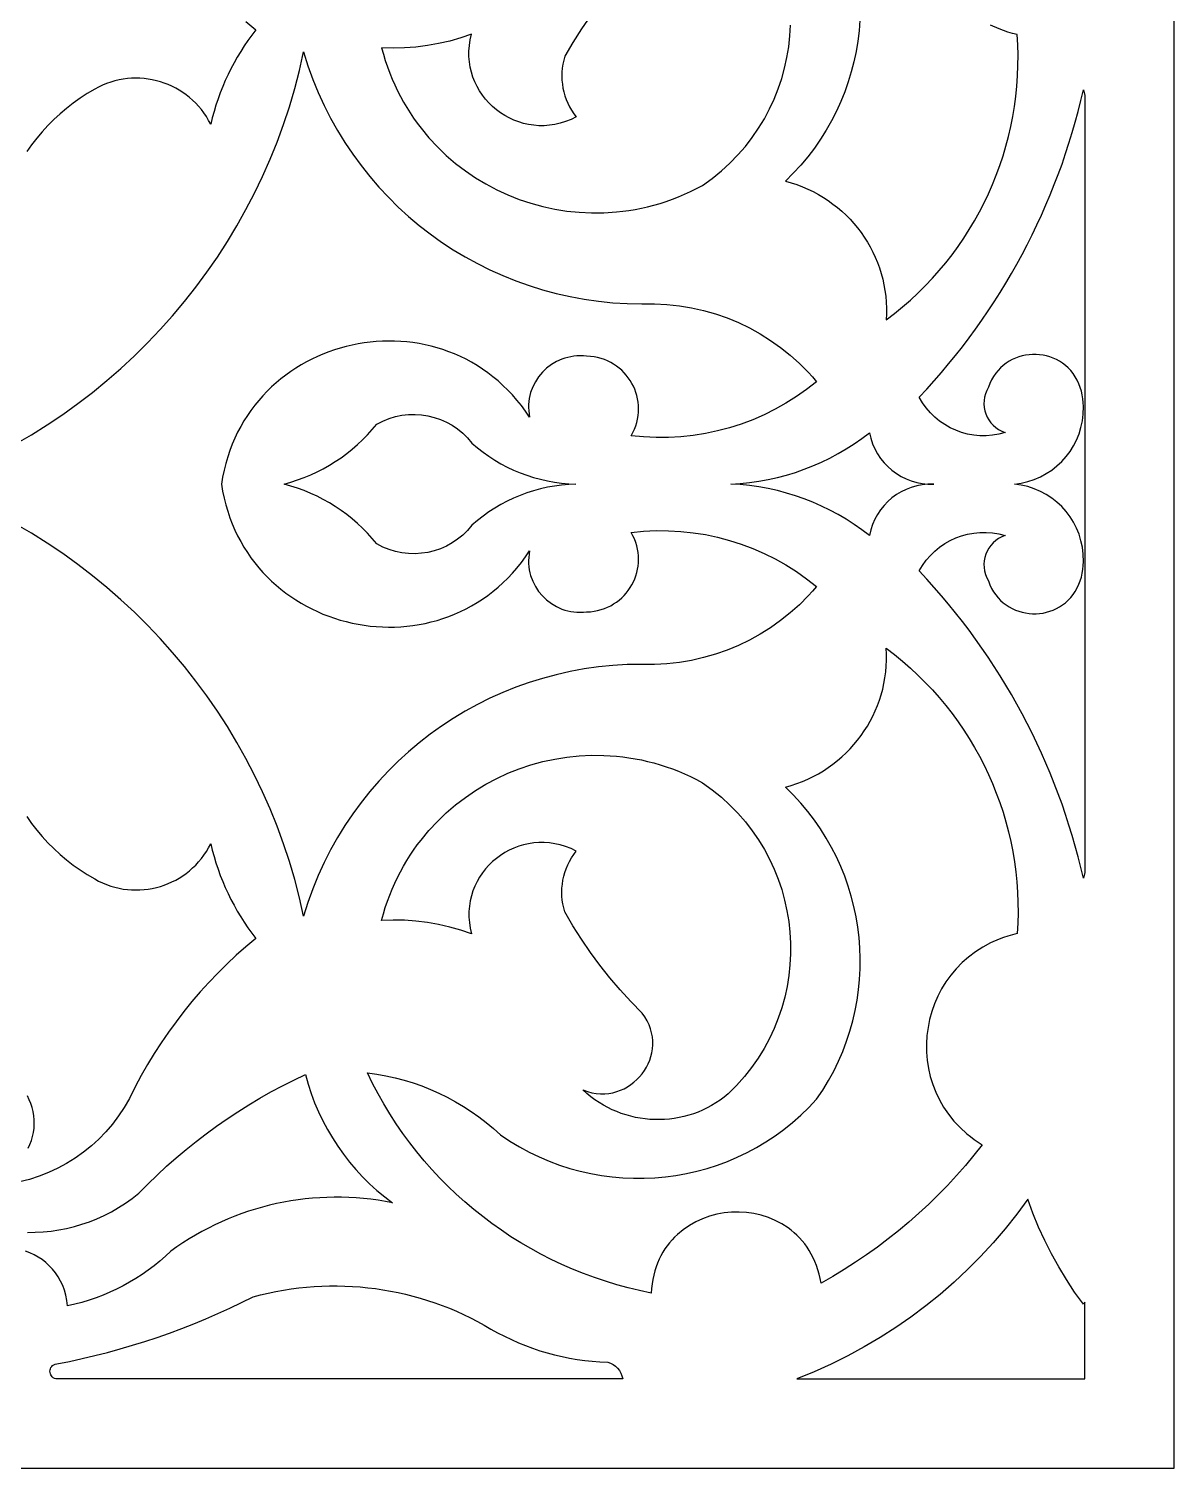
# Model space of a CAD drawing. Extents: x -350 to 350, y -250 to 250.
# Drawn here: x 242.8 to 294, y -194 to -129.6 of the extents above; entities that cross this region are included whole.
import ezdxf

# ---------------------------------------------------------------- set-up
doc = ezdxf.new("R2010")
doc.units = 0
doc.layers.add('BITMAP_LAYER', color=18, linetype='CONTINUOUS')
doc.layers.add('LAYER_2', color=174, linetype='CONTINUOUS')

msp = doc.modelspace()

# ---------------------------------------------------------------- linework, layer by layer
at = {"layer": 'BITMAP_LAYER'}
for points in [[(252.51, -129.317), (252.952, -129.688), (252.772, -129.924), (252.599, -130.164), (252.434, -130.409), (252.275, -130.658), (252.123, -130.911), (251.978, -131.167), (251.84, -131.428), (251.709, -131.692), (251.586, -131.959), (251.47, -132.23), (251.362, -132.503), (251.261, -132.78), (251.167, -133.06), (251.082, -133.342), (251.004, -133.627), (250.933, -133.914), (250.841, -133.738), (250.74, -133.569), (250.632, -133.408), (250.516, -133.254), (250.393, -133.107), (250.264, -132.968), (250.128, -132.836), (249.987, -132.712), (249.84, -132.596), (249.688, -132.488), (249.53, -132.388), (249.369, -132.296), (249.203, -132.213), (249.034, -132.137), (248.861, -132.071), (248.685, -132.013), (248.506, -131.964), (248.325, -131.923), (248.142, -131.892), (247.958, -131.869), (247.772, -131.856), (247.585, -131.852), (247.398, -131.857), (247.211, -131.872), (247.024, -131.896), (246.837, -131.93), (246.651, -131.974), (246.467, -132.028), (246.284, -132.092), (246.103, -132.166), (245.924, -132.25), (245.748, -132.345), (245.42, -132.54), (245.101, -132.748), (244.792, -132.969), (244.493, -133.201), (244.205, -133.445), (243.927, -133.701), (243.66, -133.967), (243.404, -134.244), (243.16, -134.531), (242.929, -134.827), (242.709, -135.134)], [(267.909, -129.064), (267.506, -129.653), (267.125, -130.256), (266.765, -130.873), (266.715, -131.048), (266.677, -131.226), (266.65, -131.404), (266.634, -131.582), (266.629, -131.761), (266.635, -131.939), (266.652, -132.116), (266.679, -132.292), (266.718, -132.466), (266.766, -132.637), (266.826, -132.805), (266.896, -132.97), (266.976, -133.131), (267.066, -133.287), (267.166, -133.439), (267.276, -133.585), (267.039, -133.7), (266.8, -133.794), (266.56, -133.869), (266.32, -133.923), (266.081, -133.959), (265.844, -133.976), (265.608, -133.976), (265.375, -133.958), (265.146, -133.923), (264.922, -133.873), (264.702, -133.807), (264.488, -133.726), (264.281, -133.631), (264.082, -133.522), (263.89, -133.4), (263.707, -133.265), (263.534, -133.119), (263.372, -132.961), (263.22, -132.792), (263.08, -132.613), (262.953, -132.425), (262.839, -132.228), (262.74, -132.022), (262.655, -131.808), (262.585, -131.587), (262.532, -131.36), (262.496, -131.126), (262.478, -130.887), (262.478, -130.643), (262.498, -130.395), (262.538, -130.143), (262.598, -129.888), (262.112, -130.054), (261.62, -130.194), (261.121, -130.309), (260.618, -130.398), (260.11, -130.461), (259.6, -130.498), (259.087, -130.508), (258.574, -130.492), (258.652, -130.782), (258.739, -131.066), (258.833, -131.346), (258.934, -131.621), (259.043, -131.89), (259.16, -132.155), (259.283, -132.415), (259.414, -132.67), (259.551, -132.92), (259.695, -133.164), (259.845, -133.403), (260.002, -133.636), (260.165, -133.864), (260.334, -134.087), (260.689, -134.515), (261.066, -134.92), (261.464, -135.302), (261.881, -135.66), (262.317, -135.993), (262.77, -136.301), (263.239, -136.583), (263.722, -136.839), (264.218, -137.068), (264.727, -137.27), (265.246, -137.444), (265.774, -137.59), (266.31, -137.706), (266.854, -137.793), (267.403, -137.85), (267.956, -137.877), (268.512, -137.872), (269.07, -137.835), (269.349, -137.805), (269.629, -137.767), (269.908, -137.72), (270.186, -137.665), (270.464, -137.602), (270.742, -137.53), (271.019, -137.45), (271.294, -137.362), (271.569, -137.265), (271.842, -137.159), (272.114, -137.044), (272.384, -136.921), (272.652, -136.788), (272.918, -136.647), (273.35, -136.334), (273.758, -136.002), (274.14, -135.651), (274.498, -135.283), (274.831, -134.9), (275.139, -134.502), (275.422, -134.09), (275.68, -133.666), (275.912, -133.23), (276.119, -132.785), (276.301, -132.33), (276.457, -131.867), (276.587, -131.398), (276.692, -130.923), (276.771, -130.444), (276.824, -129.962), (276.851, -129.477)], [(279.952, -129.263), (279.916, -129.729), (279.859, -130.194), (279.782, -130.656), (279.685, -131.115), (279.568, -131.57), (279.43, -132.02), (279.273, -132.464), (279.096, -132.902), (278.899, -133.334), (278.683, -133.757), (278.446, -134.173), (278.19, -134.579), (277.915, -134.976), (277.62, -135.363), (277.306, -135.739), (276.972, -136.102), (276.619, -136.454), (276.88, -136.527), (277.136, -136.612), (277.385, -136.707), (277.629, -136.811), (277.866, -136.926), (278.097, -137.051), (278.321, -137.184), (278.539, -137.327), (278.749, -137.478), (278.952, -137.637), (279.147, -137.805), (279.335, -137.98), (279.514, -138.163), (279.686, -138.353), (279.849, -138.55), (280.003, -138.753), (280.149, -138.963), (280.286, -139.179), (280.413, -139.4), (280.531, -139.627), (280.639, -139.859), (280.737, -140.096), (280.826, -140.337), (280.904, -140.583), (280.971, -140.832), (281.028, -141.085), (281.073, -141.341), (281.108, -141.601), (281.131, -141.863), (281.143, -142.128), (281.142, -142.395), (281.13, -142.663), (281.501, -142.378), (281.861, -142.081), (282.21, -141.775), (282.548, -141.459), (282.875, -141.134), (283.191, -140.8), (283.495, -140.456), (283.788, -140.105), (284.069, -139.745), (284.338, -139.377), (284.595, -139.002), (284.84, -138.619), (285.073, -138.229), (285.294, -137.833), (285.502, -137.43), (285.697, -137.021), (285.879, -136.607), (286.049, -136.186), (286.205, -135.761), (286.348, -135.331), (286.478, -134.896), (286.594, -134.457), (286.697, -134.015), (286.785, -133.568), (286.86, -133.118), (286.921, -132.665), (286.968, -132.21), (287, -131.751), (287.018, -131.291), (287.021, -130.829), (287.009, -130.366), (286.983, -129.901), (286.772, -129.849), (286.566, -129.79), (286.365, -129.725), (286.17, -129.652), (285.796, -129.488)], [(242.198, -148.222), (242.921, -147.799), (243.628, -147.355), (244.32, -146.89), (244.995, -146.404), (245.654, -145.899), (246.295, -145.374), (246.919, -144.83), (247.525, -144.267), (248.113, -143.687), (248.681, -143.089), (249.231, -142.473), (249.761, -141.841), (250.272, -141.193), (250.761, -140.529), (251.231, -139.85), (251.678, -139.156), (252.105, -138.448), (252.509, -137.725), (252.891, -136.99), (253.25, -136.241), (253.585, -135.48), (253.898, -134.707), (254.186, -133.922), (254.449, -133.126), (254.688, -132.32), (254.902, -131.503), (255.089, -130.677), (255.283, -131.297), (255.502, -131.904), (255.744, -132.498), (256.008, -133.079), (256.295, -133.645), (256.604, -134.197), (256.934, -134.734), (257.284, -135.256), (257.654, -135.762), (258.043, -136.251), (258.451, -136.723), (258.877, -137.179), (259.32, -137.616), (259.78, -138.035), (260.256, -138.436), (260.747, -138.817), (261.254, -139.179), (261.774, -139.521), (262.308, -139.842), (262.855, -140.143), (263.415, -140.421), (263.986, -140.678), (264.569, -140.913), (265.162, -141.125), (265.764, -141.313), (266.376, -141.478), (266.997, -141.618), (267.626, -141.734), (268.262, -141.825), (268.905, -141.89), (269.554, -141.929), (270.209, -141.941), (270.491, -141.935), (270.771, -141.938), (271.329, -141.967), (271.881, -142.027), (272.427, -142.118), (272.965, -142.24), (273.494, -142.391), (274.013, -142.572), (274.52, -142.781), (275.014, -143.018), (275.495, -143.283), (275.96, -143.575), (276.408, -143.894), (276.839, -144.238), (277.251, -144.608), (277.449, -144.803), (277.643, -145.003), (277.831, -145.209), (278.013, -145.422), (277.572, -145.768), (277.117, -146.089), (276.647, -146.385), (276.163, -146.656), (275.668, -146.902), (275.162, -147.122), (274.646, -147.316), (274.12, -147.484), (273.587, -147.625), (273.047, -147.739), (272.501, -147.825), (271.951, -147.884), (271.396, -147.916), (270.839, -147.919), (270.281, -147.893), (269.721, -147.839), (269.803, -147.693), (269.873, -147.545), (269.932, -147.395), (269.979, -147.244), (270.015, -147.092), (270.041, -146.94), (270.056, -146.788), (270.061, -146.637), (270.056, -146.486), (270.041, -146.337), (270.017, -146.19), (269.983, -146.045), (269.941, -145.903), (269.889, -145.763), (269.83, -145.628), (269.761, -145.496), (269.685, -145.369), (269.601, -145.247), (269.509, -145.13), (269.41, -145.019), (269.304, -144.913), (269.191, -144.815), (269.071, -144.723), (268.945, -144.639), (268.813, -144.563), (268.675, -144.495), (268.532, -144.436), (268.383, -144.386), (268.228, -144.346), (268.069, -144.315), (267.905, -144.295), (267.737, -144.286), (267.591, -144.273), (267.447, -144.268), (267.305, -144.272), (267.165, -144.284), (267.028, -144.305), (266.894, -144.334), (266.762, -144.37), (266.634, -144.414), (266.389, -144.523), (266.16, -144.658), (265.949, -144.818), (265.758, -145), (265.589, -145.202), (265.445, -145.423), (265.326, -145.659), (265.235, -145.91), (265.2, -146.039), (265.174, -146.172), (265.155, -146.307), (265.145, -146.444), (265.143, -146.583), (265.149, -146.724), (265.165, -146.866), (265.19, -147.009), (265.008, -146.744), (264.819, -146.49), (264.623, -146.247), (264.421, -146.015), (264.212, -145.795), (263.997, -145.585), (263.776, -145.386), (263.55, -145.199), (263.318, -145.022), (263.082, -144.856), (262.841, -144.7), (262.595, -144.555), (262.346, -144.421), (262.093, -144.297), (261.837, -144.184), (261.577, -144.081), (261.315, -143.988), (261.051, -143.906), (260.784, -143.834), (260.515, -143.771), (260.245, -143.719), (259.973, -143.677), (259.701, -143.644), (259.428, -143.622), (259.154, -143.609), (258.881, -143.606), (258.607, -143.612), (258.334, -143.628), (258.062, -143.654), (257.792, -143.689), (257.522, -143.733), (257.255, -143.787), (256.989, -143.85), (256.726, -143.921), (256.465, -144.002), (256.208, -144.092), (255.953, -144.191), (255.702, -144.299), (255.455, -144.416), (255.213, -144.541), (254.974, -144.675), (254.741, -144.818), (254.512, -144.969), (254.289, -145.129), (254.072, -145.297), (253.86, -145.474), (253.655, -145.658), (253.456, -145.851), (253.264, -146.052), (253.08, -146.262), (252.903, -146.479), (252.733, -146.704), (252.572, -146.937), (252.419, -147.178), (252.275, -147.426), (252.139, -147.682), (252.013, -147.946), (251.897, -148.217), (251.79, -148.496), (251.694, -148.782), (251.608, -149.076), (251.533, -149.377), (251.469, -149.685), (251.417, -150), (251.469, -150.315), (251.533, -150.623), (251.608, -150.924), (251.694, -151.218), (251.79, -151.504), (251.897, -151.783), (252.013, -152.054), (252.139, -152.318), (252.275, -152.574), (252.419, -152.822), (252.572, -153.063), (252.733, -153.296), (252.903, -153.521), (253.08, -153.738), (253.264, -153.948), (253.456, -154.149), (253.655, -154.342), (253.86, -154.526), (254.072, -154.703), (254.289, -154.871), (254.512, -155.031), (254.741, -155.182), (254.974, -155.325), (255.213, -155.459), (255.455, -155.584), (255.702, -155.701), (255.953, -155.809), (256.208, -155.908), (256.465, -155.998), (256.726, -156.079), (256.989, -156.15), (257.255, -156.213), (257.522, -156.267), (257.792, -156.311), (258.062, -156.346), (258.334, -156.372), (258.607, -156.388), (258.881, -156.394), (259.154, -156.391), (259.428, -156.378), (259.701, -156.356), (259.973, -156.323), (260.245, -156.281), (260.515, -156.229), (260.784, -156.166), (261.051, -156.094), (261.315, -156.012), (261.577, -155.919), (261.837, -155.816), (262.093, -155.703), (262.346, -155.579), (262.595, -155.445), (262.841, -155.3), (263.082, -155.144), (263.318, -154.978), (263.55, -154.801), (263.776, -154.614), (263.997, -154.415), (264.212, -154.205), (264.421, -153.985), (264.623, -153.753), (264.819, -153.51), (265.008, -153.256), (265.19, -152.991), (265.165, -153.134), (265.149, -153.276), (265.143, -153.417), (265.145, -153.556), (265.155, -153.693), (265.174, -153.828), (265.2, -153.961), (265.235, -154.09), (265.326, -154.341), (265.445, -154.577), (265.589, -154.798), (265.758, -155), (265.949, -155.182), (266.16, -155.342), (266.389, -155.477), (266.634, -155.586), (266.762, -155.63), (266.894, -155.666), (267.028, -155.695), (267.165, -155.716), (267.305, -155.728), (267.447, -155.732), (267.591, -155.727), (267.737, -155.714), (267.905, -155.705), (268.069, -155.685), (268.228, -155.654), (268.383, -155.614), (268.532, -155.564), (268.675, -155.505), (268.813, -155.437), (268.945, -155.361), (269.071, -155.277), (269.191, -155.185), (269.304, -155.087), (269.41, -154.981), (269.509, -154.87), (269.601, -154.753), (269.685, -154.631), (269.761, -154.504), (269.83, -154.372), (269.889, -154.237), (269.941, -154.097), (269.983, -153.955), (270.017, -153.81), (270.041, -153.663), (270.056, -153.514), (270.061, -153.363), (270.056, -153.212), (270.041, -153.06), (270.015, -152.908), (269.979, -152.756), (269.932, -152.605), (269.873, -152.455), (269.803, -152.307), (269.721, -152.161), (270.281, -152.107), (270.839, -152.081), (271.396, -152.084), (271.951, -152.116), (272.501, -152.175), (273.047, -152.261), (273.587, -152.375), (274.12, -152.516), (274.646, -152.684), (275.162, -152.878), (275.668, -153.098), (276.163, -153.344), (276.647, -153.615), (277.117, -153.911), (277.572, -154.232), (278.013, -154.578), (277.831, -154.791), (277.643, -154.997), (277.251, -155.392), (276.839, -155.762), (276.408, -156.106), (275.96, -156.425), (275.495, -156.717), (275.014, -156.982), (274.52, -157.219), (274.013, -157.428), (273.494, -157.609), (272.965, -157.76), (272.427, -157.882), (271.881, -157.973), (271.329, -158.033), (271.051, -158.052), (270.771, -158.062), (270.491, -158.065), (270.209, -158.059), (269.554, -158.071), (268.905, -158.11), (268.262, -158.175), (267.626, -158.266), (266.997, -158.382), (266.376, -158.522), (265.764, -158.687), (265.162, -158.875), (264.569, -159.087), (263.986, -159.322), (263.415, -159.579), (262.855, -159.857), (262.308, -160.158), (261.774, -160.479), (261.254, -160.821), (260.747, -161.183), (260.256, -161.564), (259.78, -161.965), (259.32, -162.384), (258.877, -162.821), (258.451, -163.277), (258.043, -163.749), (257.654, -164.238), (257.284, -164.744), (256.934, -165.266), (256.604, -165.803), (256.295, -166.355), (256.008, -166.921), (255.744, -167.502), (255.502, -168.096), (255.283, -168.703), (255.089, -169.323), (254.902, -168.497), (254.688, -167.68), (254.449, -166.874), (254.186, -166.078), (253.898, -165.293), (253.585, -164.52), (253.25, -163.759), (252.891, -163.01), (252.509, -162.275), (252.105, -161.552), (251.678, -160.844), (251.231, -160.15), (250.761, -159.471), (250.272, -158.807), (249.761, -158.159), (249.231, -157.527), (248.681, -156.911), (248.113, -156.313), (247.525, -155.733), (246.919, -155.17), (246.295, -154.626), (245.654, -154.101), (244.995, -153.596), (244.32, -153.11), (243.628, -152.645), (242.921, -152.201), (242.198, -151.778)], [(242.709, -164.866), (242.929, -165.173), (243.16, -165.469), (243.404, -165.756), (243.66, -166.033), (243.927, -166.299), (244.205, -166.555), (244.493, -166.799), (244.792, -167.031), (245.101, -167.252), (245.42, -167.46), (245.748, -167.655), (245.924, -167.75), (246.103, -167.834), (246.284, -167.908), (246.467, -167.972), (246.651, -168.026), (246.837, -168.07), (247.024, -168.104), (247.211, -168.128), (247.398, -168.143), (247.585, -168.148), (247.772, -168.144), (247.958, -168.131), (248.142, -168.108), (248.325, -168.077), (248.506, -168.036), (248.685, -167.987), (248.861, -167.929), (249.034, -167.863), (249.203, -167.787), (249.369, -167.704), (249.53, -167.612), (249.688, -167.512), (249.84, -167.404), (249.987, -167.288), (250.128, -167.164), (250.264, -167.032), (250.393, -166.893), (250.516, -166.746), (250.632, -166.592), (250.74, -166.431), (250.841, -166.262), (250.933, -166.086), (251.004, -166.373), (251.082, -166.658), (251.167, -166.94), (251.261, -167.22), (251.362, -167.497), (251.47, -167.77), (251.586, -168.041), (251.709, -168.308), (251.84, -168.572), (251.978, -168.833), (252.123, -169.089), (252.275, -169.342), (252.434, -169.591), (252.599, -169.836), (252.772, -170.076), (252.952, -170.312), (252.51, -170.683), (252.079, -171.065), (251.659, -171.459), (251.25, -171.863), (250.853, -172.278), (250.468, -172.703), (250.094, -173.138), (249.733, -173.583), (249.384, -174.038), (249.048, -174.502), (248.724, -174.975), (248.413, -175.457), (248.116, -175.947), (247.832, -176.446), (247.561, -176.952), (247.304, -177.467), (247.073, -177.867), (246.82, -178.25), (246.545, -178.614), (246.249, -178.959), (245.933, -179.284), (245.599, -179.589), (245.247, -179.872), (244.879, -180.133), (244.495, -180.372), (244.097, -180.588), (243.686, -180.779), (243.263, -180.945), (242.829, -181.086), (242.384, -181.201)], [(242.743, -183.454), (243.095, -183.451), (243.447, -183.432), (243.798, -183.397), (244.147, -183.346), (244.494, -183.279), (244.839, -183.195), (245.18, -183.095), (245.518, -182.979), (245.851, -182.846), (246.179, -182.697), (246.502, -182.532), (246.818, -182.35), (247.128, -182.151), (247.429, -181.936), (247.723, -181.704), (248.127, -181.294), (248.54, -180.894), (248.961, -180.503), (249.392, -180.123), (249.831, -179.753), (250.278, -179.393), (250.734, -179.044), (251.197, -178.705), (251.669, -178.377), (252.148, -178.06), (252.634, -177.755), (253.128, -177.46), (253.628, -177.176), (254.136, -176.904), (254.65, -176.644), (255.171, -176.395), (255.289, -176.825), (255.426, -177.247), (255.58, -177.662), (255.752, -178.069), (255.942, -178.467), (256.148, -178.856), (256.371, -179.236), (256.61, -179.606), (256.865, -179.965), (257.136, -180.313), (257.422, -180.649), (257.722, -180.973), (258.038, -181.284), (258.367, -181.583), (258.71, -181.867), (259.067, -182.138), (258.742, -182.076), (258.416, -182.023), (258.09, -181.978), (257.763, -181.943), (257.437, -181.915), (257.11, -181.897), (256.783, -181.887), (256.457, -181.885), (256.131, -181.891), (255.806, -181.907), (255.482, -181.93), (255.159, -181.962), (254.837, -182.002), (254.516, -182.05), (254.197, -182.107), (253.879, -182.172), (253.563, -182.244), (253.249, -182.325), (252.938, -182.414), (252.628, -182.512), (252.321, -182.617), (252.017, -182.73), (251.715, -182.851), (251.416, -182.98), (251.121, -183.116), (250.829, -183.261), (250.54, -183.413), (250.255, -183.574), (249.973, -183.741), (249.695, -183.917), (249.422, -184.1), (249.153, -184.291), (248.911, -184.519), (248.661, -184.738), (248.404, -184.947), (248.14, -185.146), (247.87, -185.336), (247.593, -185.516), (247.31, -185.686), (247.021, -185.846), (246.727, -185.996), (246.427, -186.135), (246.122, -186.263), (245.813, -186.381), (245.499, -186.488), (245.18, -186.584), (244.859, -186.668), (244.533, -186.742), (244.506, -186.498), (244.461, -186.266), (244.398, -186.043), (244.32, -185.832), (244.226, -185.631), (244.117, -185.442), (243.996, -185.265), (243.862, -185.099), (243.716, -184.946), (243.56, -184.805), (243.394, -184.676), (243.22, -184.56), (243.037, -184.458), (242.848, -184.369), (242.654, -184.293)], [(242.77, -179.693), (242.852, -179.523), (242.919, -179.347), (242.973, -179.168), (243.012, -178.985), (243.037, -178.799), (243.048, -178.613), (243.045, -178.426), (243.029, -178.24), (242.998, -178.056), (242.954, -177.874), (242.896, -177.696), (242.825, -177.523), (242.74, -177.355)]]:
    msp.add_lwpolyline(points, dxfattribs=at)
for points in [[(290, -167.367), (289.94, -167.624), (289.827, -167.143), (289.707, -166.664), (289.578, -166.187), (289.442, -165.714), (289.297, -165.243), (289.145, -164.775), (288.985, -164.31), (288.817, -163.847), (288.642, -163.388), (288.459, -162.932), (288.269, -162.479), (288.071, -162.03), (287.865, -161.584), (287.652, -161.141), (287.432, -160.703), (287.204, -160.268), (286.969, -159.836), (286.727, -159.409), (286.477, -158.985), (286.221, -158.566), (285.957, -158.151), (285.687, -157.74), (285.409, -157.333), (285.124, -156.931), (284.833, -156.534), (284.534, -156.141), (284.229, -155.752), (283.917, -155.369), (283.598, -154.99), (283.273, -154.617), (282.941, -154.248), (282.602, -153.885), (282.749, -153.635), (282.916, -153.403), (283.1, -153.189), (283.301, -152.993), (283.516, -152.816), (283.745, -152.659), (283.986, -152.522), (284.237, -152.405), (284.497, -152.311), (284.765, -152.238), (285.039, -152.189), (285.317, -152.162), (285.599, -152.159), (285.882, -152.181), (286.166, -152.228), (286.448, -152.301), (286.295, -152.362), (286.153, -152.438), (286.024, -152.528), (285.908, -152.631), (285.805, -152.744), (285.716, -152.867), (285.641, -152.999), (285.581, -153.137), (285.537, -153.281), (285.508, -153.43), (285.496, -153.581), (285.501, -153.733), (285.523, -153.886), (285.563, -154.037), (285.621, -154.186), (285.699, -154.331), (285.764, -154.502), (285.84, -154.662), (285.926, -154.812), (286.022, -154.952), (286.127, -155.081), (286.24, -155.2), (286.361, -155.307), (286.488, -155.405), (286.622, -155.491), (286.761, -155.567), (286.905, -155.632), (287.053, -155.687), (287.204, -155.73), (287.358, -155.763), (287.513, -155.785), (287.67, -155.796), (287.826, -155.797), (287.983, -155.786), (288.139, -155.765), (288.293, -155.732), (288.444, -155.689), (288.592, -155.634), (288.737, -155.569), (288.877, -155.492), (289.011, -155.405), (289.14, -155.306), (289.261, -155.196), (289.376, -155.075), (289.482, -154.943), (289.579, -154.8), (289.667, -154.645), (289.744, -154.479), (289.804, -154.319), (289.852, -154.155), (289.889, -153.988), (289.915, -153.818), (289.931, -153.646), (289.939, -153.474), (289.929, -153.131), (289.894, -152.826), (289.832, -152.53), (289.745, -152.245), (289.633, -151.97), (289.499, -151.708), (289.343, -151.459), (289.166, -151.226), (288.97, -151.009), (288.757, -150.809), (288.526, -150.628), (288.28, -150.466), (288.019, -150.326), (287.745, -150.208), (287.459, -150.113), (287.162, -150.044), (286.856, -150), (287.162, -149.956), (287.459, -149.887), (287.745, -149.792), (288.019, -149.674), (288.28, -149.534), (288.526, -149.372), (288.757, -149.191), (288.97, -148.991), (289.166, -148.774), (289.343, -148.541), (289.499, -148.292), (289.633, -148.03), (289.745, -147.755), (289.832, -147.47), (289.894, -147.174), (289.929, -146.869), (289.939, -146.526), (289.931, -146.354), (289.915, -146.182), (289.889, -146.012), (289.852, -145.845), (289.804, -145.681), (289.744, -145.521), (289.667, -145.355), (289.579, -145.2), (289.482, -145.057), (289.376, -144.925), (289.261, -144.804), (289.14, -144.694), (289.011, -144.595), (288.877, -144.508), (288.737, -144.431), (288.592, -144.366), (288.444, -144.311), (288.293, -144.268), (288.139, -144.235), (287.983, -144.214), (287.826, -144.203), (287.67, -144.204), (287.513, -144.215), (287.358, -144.237), (287.204, -144.27), (287.053, -144.313), (286.905, -144.368), (286.761, -144.433), (286.622, -144.509), (286.488, -144.595), (286.361, -144.693), (286.24, -144.8), (286.127, -144.919), (286.022, -145.048), (285.926, -145.188), (285.84, -145.338), (285.764, -145.498), (285.699, -145.669), (285.621, -145.814), (285.563, -145.963), (285.523, -146.114), (285.501, -146.267), (285.496, -146.419), (285.508, -146.57), (285.537, -146.719), (285.581, -146.863), (285.641, -147.001), (285.716, -147.133), (285.805, -147.256), (285.908, -147.369), (286.024, -147.472), (286.153, -147.562), (286.295, -147.638), (286.448, -147.699), (286.166, -147.772), (285.882, -147.819), (285.599, -147.841), (285.317, -147.838), (285.039, -147.811), (284.765, -147.762), (284.497, -147.689), (284.237, -147.595), (283.986, -147.478), (283.745, -147.341), (283.516, -147.184), (283.301, -147.007), (283.1, -146.811), (282.916, -146.597), (282.749, -146.365), (282.602, -146.115), (282.941, -145.752), (283.273, -145.383), (283.598, -145.01), (283.917, -144.631), (284.229, -144.248), (284.534, -143.859), (284.833, -143.466), (285.124, -143.069), (285.409, -142.667), (285.687, -142.26), (285.957, -141.849), (286.221, -141.434), (286.477, -141.015), (286.727, -140.591), (286.969, -140.164), (287.204, -139.732), (287.432, -139.297), (287.652, -138.859), (287.865, -138.416), (288.071, -137.97), (288.269, -137.521), (288.459, -137.068), (288.642, -136.612), (288.817, -136.153), (288.985, -135.69), (289.145, -135.225), (289.297, -134.757), (289.442, -134.286), (289.578, -133.813), (289.707, -133.336), (289.827, -132.857), (289.94, -132.376), (290, -132.633)], [(267.257, -150), (266.936, -150.015), (266.616, -150.043), (266.299, -150.086), (265.985, -150.143), (265.674, -150.213), (265.368, -150.297), (265.065, -150.394), (264.768, -150.504), (264.475, -150.627), (264.188, -150.763), (263.908, -150.911), (263.634, -151.072), (263.366, -151.245), (263.107, -151.43), (262.855, -151.628), (262.611, -151.836), (262.414, -152.069), (262.199, -152.28), (261.969, -152.468), (261.725, -152.633), (261.468, -152.774), (261.202, -152.891), (260.927, -152.984), (260.645, -153.053), (260.358, -153.096), (260.067, -153.115), (259.776, -153.107), (259.484, -153.074), (259.195, -153.015), (258.91, -152.929), (258.63, -152.815), (258.358, -152.675), (258.156, -152.434), (257.944, -152.201), (257.724, -151.978), (257.496, -151.765), (257.259, -151.56), (257.015, -151.366), (256.763, -151.181), (256.504, -151.007), (256.239, -150.843), (255.967, -150.689), (255.688, -150.546), (255.404, -150.414), (255.115, -150.294), (254.82, -150.184), (254.52, -150.086), (254.216, -150), (254.52, -149.914), (254.82, -149.816), (255.115, -149.706), (255.404, -149.586), (255.688, -149.454), (255.967, -149.311), (256.239, -149.157), (256.504, -148.993), (256.763, -148.819), (257.015, -148.634), (257.259, -148.44), (257.496, -148.235), (257.724, -148.022), (257.944, -147.799), (258.156, -147.566), (258.358, -147.325), (258.63, -147.185), (258.91, -147.071), (259.195, -146.985), (259.484, -146.926), (259.776, -146.893), (260.067, -146.885), (260.358, -146.904), (260.645, -146.947), (260.927, -147.016), (261.202, -147.109), (261.468, -147.226), (261.725, -147.367), (261.969, -147.532), (262.199, -147.72), (262.414, -147.931), (262.611, -148.164), (262.855, -148.372), (263.107, -148.57), (263.366, -148.755), (263.634, -148.928), (263.908, -149.089), (264.188, -149.237), (264.475, -149.373), (264.768, -149.496), (265.065, -149.606), (265.368, -149.703), (265.674, -149.787), (265.985, -149.857), (266.299, -149.914), (266.616, -149.957), (266.936, -149.985)], [(283.253, -150), (282.993, -150.003), (282.738, -150.028), (282.489, -150.076), (282.248, -150.146), (282.016, -150.235), (281.794, -150.344), (281.583, -150.472), (281.384, -150.617), (281.199, -150.779), (281.029, -150.957), (280.875, -151.149), (280.737, -151.355), (280.618, -151.574), (280.519, -151.805), (280.439, -152.046), (280.382, -152.298), (280.045, -152.043), (279.699, -151.801), (279.345, -151.574), (278.983, -151.362), (278.613, -151.164), (278.237, -150.981), (277.853, -150.813), (277.464, -150.66), (277.069, -150.523), (276.668, -150.4), (276.263, -150.294), (275.854, -150.203), (275.44, -150.128), (275.024, -150.069), (274.605, -150.026), (274.183, -150), (274.605, -149.974), (275.024, -149.931), (275.44, -149.872), (275.854, -149.797), (276.263, -149.706), (276.668, -149.6), (277.069, -149.477), (277.464, -149.34), (277.853, -149.187), (278.237, -149.019), (278.613, -148.836), (278.983, -148.638), (279.345, -148.426), (279.699, -148.199), (280.045, -147.957), (280.382, -147.702), (280.439, -147.954), (280.519, -148.195), (280.618, -148.426), (280.737, -148.645), (280.875, -148.851), (281.029, -149.043), (281.199, -149.221), (281.384, -149.383), (281.583, -149.528), (281.794, -149.656), (282.016, -149.765), (282.248, -149.854), (282.489, -149.924), (282.738, -149.972), (282.993, -149.997)], [(281.13, -157.337), (281.501, -157.622), (281.861, -157.919), (282.21, -158.225), (282.548, -158.541), (282.875, -158.866), (283.191, -159.2), (283.495, -159.544), (283.788, -159.895), (284.069, -160.255), (284.338, -160.623), (284.595, -160.998), (284.84, -161.381), (285.073, -161.771), (285.294, -162.167), (285.502, -162.57), (285.697, -162.979), (285.879, -163.393), (286.049, -163.814), (286.205, -164.239), (286.348, -164.669), (286.478, -165.104), (286.594, -165.543), (286.697, -165.985), (286.785, -166.432), (286.86, -166.882), (286.921, -167.335), (286.968, -167.79), (287, -168.249), (287.018, -168.709), (287.021, -169.171), (287.009, -169.634), (286.983, -170.099), (286.772, -170.151), (286.566, -170.21), (286.365, -170.275), (286.17, -170.348), (285.796, -170.512), (285.443, -170.7), (285.113, -170.911), (284.804, -171.144), (284.518, -171.396), (284.255, -171.667), (284.014, -171.954), (283.797, -172.256), (283.604, -172.571), (283.434, -172.899), (283.288, -173.237), (283.166, -173.583), (283.069, -173.937), (282.997, -174.297), (282.95, -174.66), (282.928, -175.026), (282.931, -175.393), (282.961, -175.76), (283.016, -176.124), (283.098, -176.484), (283.206, -176.839), (283.342, -177.187), (283.504, -177.527), (283.694, -177.857), (283.911, -178.175), (284.157, -178.48), (284.43, -178.77), (284.732, -179.043), (284.894, -179.174), (285.063, -179.299), (285.239, -179.42), (285.422, -179.536), (285.051, -180.006), (284.669, -180.465), (284.275, -180.914), (283.87, -181.353), (283.453, -181.781), (283.027, -182.198), (282.589, -182.604), (282.142, -182.998), (281.684, -183.381), (281.217, -183.752), (280.739, -184.112), (280.253, -184.459), (279.757, -184.794), (279.253, -185.117), (278.739, -185.427), (278.218, -185.724), (278.178, -185.517), (278.131, -185.317), (278.075, -185.124), (278.012, -184.939), (277.941, -184.76), (277.863, -184.588), (277.778, -184.424), (277.686, -184.267), (277.588, -184.116), (277.483, -183.973), (277.373, -183.836), (277.258, -183.707), (277.137, -183.584), (277.011, -183.469), (276.881, -183.36), (276.746, -183.258), (276.464, -183.076), (276.168, -182.92), (275.86, -182.792), (275.542, -182.691), (275.217, -182.617), (274.887, -182.57), (274.553, -182.55), (274.219, -182.556), (273.887, -182.589), (273.558, -182.648), (273.236, -182.734), (272.922, -182.845), (272.618, -182.982), (272.328, -183.146), (272.052, -183.335), (271.794, -183.549), (271.672, -183.666), (271.556, -183.789), (271.444, -183.919), (271.339, -184.054), (271.24, -184.196), (271.147, -184.345), (271.06, -184.499), (270.981, -184.66), (270.908, -184.827), (270.843, -185), (270.786, -185.18), (270.737, -185.366), (270.696, -185.557), (270.664, -185.755), (270.64, -185.959), (270.626, -186.169), (270.106, -186.06), (269.591, -185.936), (269.082, -185.797), (268.579, -185.644), (268.082, -185.477), (267.591, -185.295), (267.107, -185.1), (266.629, -184.89), (266.159, -184.668), (265.696, -184.432), (265.241, -184.183), (264.794, -183.922), (264.356, -183.648), (263.925, -183.361), (263.504, -183.062), (263.092, -182.751), (262.688, -182.429), (262.295, -182.095), (261.911, -181.749), (261.538, -181.393), (261.174, -181.025), (260.822, -180.647), (260.48, -180.258), (260.15, -179.859), (259.831, -179.449), (259.523, -179.03), (259.228, -178.601), (258.945, -178.163), (258.674, -177.715), (258.416, -177.258), (258.172, -176.793), (257.94, -176.318), (258.356, -176.377), (258.769, -176.452), (259.177, -176.544), (259.58, -176.651), (259.978, -176.773), (260.37, -176.911), (260.756, -177.064), (261.136, -177.232), (261.509, -177.415), (261.874, -177.612), (262.231, -177.824), (262.58, -178.05), (262.92, -178.29), (263.251, -178.543), (263.573, -178.81), (263.884, -179.09), (264.304, -179.371), (264.733, -179.63), (265.17, -179.867), (265.615, -180.082), (266.066, -180.275), (266.523, -180.446), (266.986, -180.595), (267.453, -180.723), (267.923, -180.829), (268.397, -180.913), (268.872, -180.976), (269.349, -181.018), (269.827, -181.039), (270.304, -181.038), (270.781, -181.016), (271.256, -180.974), (271.729, -180.91), (272.198, -180.826), (272.664, -180.721), (273.124, -180.595), (273.58, -180.449), (274.029, -180.282), (274.472, -180.095), (274.906, -179.887), (275.333, -179.659), (275.75, -179.412), (276.157, -179.144), (276.554, -178.856), (276.939, -178.548), (277.312, -178.221), (277.672, -177.873), (278.018, -177.506), (278.294, -177.093), (278.549, -176.671), (278.783, -176.242), (278.995, -175.805), (279.186, -175.362), (279.356, -174.914), (279.506, -174.46), (279.634, -174.003), (279.742, -173.541), (279.828, -173.077), (279.894, -172.611), (279.94, -172.143), (279.964, -171.674), (279.969, -171.206), (279.952, -170.737), (279.916, -170.271), (279.859, -169.806), (279.782, -169.344), (279.685, -168.885), (279.568, -168.43), (279.43, -167.98), (279.273, -167.536), (279.096, -167.098), (278.899, -166.666), (278.683, -166.243), (278.446, -165.827), (278.19, -165.421), (277.915, -165.024), (277.62, -164.637), (277.306, -164.261), (276.972, -163.898), (276.619, -163.546), (276.88, -163.473), (277.136, -163.388), (277.385, -163.293), (277.629, -163.189), (277.866, -163.074), (278.097, -162.949), (278.321, -162.816), (278.539, -162.673), (278.749, -162.522), (278.952, -162.363), (279.147, -162.195), (279.335, -162.02), (279.514, -161.837), (279.686, -161.647), (279.849, -161.45), (280.003, -161.247), (280.149, -161.037), (280.286, -160.821), (280.413, -160.6), (280.531, -160.373), (280.639, -160.141), (280.737, -159.904), (280.826, -159.663), (280.904, -159.417), (280.971, -159.168), (281.028, -158.915), (281.073, -158.659), (281.108, -158.399), (281.131, -158.137), (281.143, -157.872), (281.142, -157.605)], [(267.574, -177.09), (267.773, -177.16), (267.971, -177.211), (268.165, -177.244), (268.357, -177.259), (268.545, -177.259), (268.729, -177.242), (268.908, -177.21), (269.082, -177.164), (269.25, -177.105), (269.412, -177.032), (269.567, -176.947), (269.714, -176.851), (269.853, -176.744), (269.984, -176.628), (270.105, -176.502), (270.217, -176.367), (270.318, -176.225), (270.409, -176.075), (270.488, -175.92), (270.555, -175.758), (270.609, -175.592), (270.651, -175.422), (270.679, -175.248), (270.692, -175.071), (270.691, -174.893), (270.674, -174.713), (270.642, -174.533), (270.593, -174.353), (270.527, -174.174), (270.443, -173.997), (270.342, -173.822), (270.221, -173.65), (269.72, -173.139), (269.238, -172.612), (268.775, -172.069), (268.332, -171.51), (267.909, -170.936), (267.506, -170.347), (267.125, -169.744), (266.765, -169.127), (266.715, -168.952), (266.677, -168.774), (266.65, -168.596), (266.634, -168.418), (266.629, -168.239), (266.635, -168.061), (266.652, -167.884), (266.679, -167.708), (266.718, -167.534), (266.766, -167.363), (266.826, -167.195), (266.896, -167.03), (266.976, -166.869), (267.066, -166.713), (267.166, -166.561), (267.276, -166.415), (267.039, -166.3), (266.8, -166.206), (266.56, -166.131), (266.32, -166.077), (266.081, -166.041), (265.844, -166.024), (265.608, -166.024), (265.375, -166.042), (265.146, -166.077), (264.922, -166.127), (264.702, -166.193), (264.488, -166.274), (264.281, -166.369), (264.082, -166.478), (263.89, -166.6), (263.707, -166.735), (263.534, -166.881), (263.372, -167.039), (263.22, -167.208), (263.08, -167.387), (262.953, -167.575), (262.839, -167.772), (262.74, -167.978), (262.655, -168.192), (262.585, -168.413), (262.532, -168.64), (262.496, -168.874), (262.478, -169.113), (262.478, -169.357), (262.498, -169.605), (262.538, -169.857), (262.598, -170.112), (262.112, -169.946), (261.62, -169.806), (261.121, -169.691), (260.618, -169.602), (260.11, -169.539), (259.6, -169.502), (259.087, -169.492), (258.574, -169.508), (258.652, -169.218), (258.739, -168.934), (258.833, -168.654), (258.934, -168.379), (259.043, -168.11), (259.16, -167.845), (259.283, -167.585), (259.414, -167.33), (259.551, -167.08), (259.695, -166.836), (259.845, -166.597), (260.002, -166.364), (260.165, -166.136), (260.334, -165.913), (260.689, -165.485), (261.066, -165.08), (261.464, -164.698), (261.881, -164.34), (262.317, -164.007), (262.77, -163.699), (263.239, -163.417), (263.722, -163.161), (264.218, -162.932), (264.727, -162.73), (265.246, -162.556), (265.774, -162.41), (266.31, -162.294), (266.854, -162.207), (267.403, -162.15), (267.956, -162.123), (268.512, -162.128), (269.07, -162.165), (269.349, -162.195), (269.629, -162.233), (269.908, -162.28), (270.186, -162.335), (270.464, -162.398), (270.742, -162.47), (271.019, -162.55), (271.294, -162.638), (271.569, -162.735), (271.842, -162.841), (272.114, -162.956), (272.384, -163.079), (272.652, -163.212), (272.918, -163.353), (273.35, -163.666), (273.758, -163.998), (274.14, -164.349), (274.498, -164.717), (274.831, -165.1), (275.139, -165.498), (275.422, -165.91), (275.68, -166.334), (275.912, -166.77), (276.119, -167.215), (276.301, -167.67), (276.457, -168.133), (276.587, -168.602), (276.692, -169.077), (276.771, -169.556), (276.824, -170.038), (276.851, -170.523), (276.851, -171.008), (276.826, -171.494), (276.774, -171.978), (276.696, -172.459), (276.591, -172.937), (276.46, -173.41), (276.302, -173.877), (276.118, -174.337), (275.906, -174.789), (275.668, -175.232), (275.402, -175.664), (275.109, -176.084), (274.789, -176.492), (274.442, -176.885), (274.067, -177.264), (273.887, -177.409), (273.703, -177.544), (273.513, -177.67), (273.32, -177.785), (273.122, -177.891), (272.921, -177.987), (272.716, -178.074), (272.509, -178.15), (272.299, -178.217), (272.087, -178.275), (271.873, -178.322), (271.657, -178.36), (271.44, -178.388), (271.223, -178.406), (271.005, -178.415), (270.787, -178.414), (270.569, -178.403), (270.352, -178.383), (270.136, -178.353), (269.921, -178.313), (269.708, -178.264), (269.497, -178.205), (269.288, -178.137), (269.082, -178.059), (268.88, -177.971), (268.68, -177.874), (268.484, -177.767), (268.293, -177.651), (268.105, -177.525), (267.923, -177.39), (267.746, -177.245)], [(290, -186.582), (289.94, -186.665), (289.55, -186.123), (289.182, -185.567), (288.836, -184.998), (288.513, -184.416), (288.214, -183.821), (287.938, -183.216), (287.686, -182.6), (287.458, -181.974), (286.965, -182.644), (286.449, -183.294), (285.91, -183.924), (285.348, -184.532), (284.766, -185.119), (284.162, -185.684), (283.539, -186.226), (282.896, -186.744), (282.235, -187.24), (281.555, -187.71), (280.858, -188.157), (280.144, -188.578), (279.414, -188.973), (278.669, -189.342), (277.909, -189.684), (277.134, -189.999), (289.94, -189.999), (290, -189.999)], [(244.015, -190), (243.954, -189.983), (243.9, -189.955), (243.855, -189.919), (243.817, -189.876), (243.788, -189.828), (243.767, -189.775), (243.755, -189.719), (243.751, -189.662), (243.756, -189.606), (243.77, -189.551), (243.793, -189.499), (243.826, -189.451), (243.867, -189.41), (243.918, -189.376), (243.979, -189.351), (244.05, -189.336), (244.621, -189.222), (245.191, -189.099), (245.758, -188.966), (246.322, -188.823), (246.883, -188.669), (247.441, -188.506), (247.996, -188.333), (248.548, -188.15), (249.096, -187.957), (249.641, -187.755), (250.182, -187.543), (250.72, -187.321), (251.253, -187.09), (251.783, -186.849), (252.308, -186.598), (252.829, -186.338), (253.166, -186.25), (253.505, -186.17), (253.845, -186.1), (254.186, -186.038), (254.528, -185.984), (254.87, -185.94), (255.213, -185.904), (255.556, -185.877), (255.9, -185.859), (256.243, -185.849), (256.586, -185.848), (256.929, -185.855), (257.272, -185.871), (257.613, -185.896), (257.954, -185.929), (258.294, -185.971), (258.633, -186.021), (258.97, -186.079), (259.306, -186.146), (259.64, -186.222), (259.972, -186.306), (260.303, -186.398), (260.631, -186.499), (260.957, -186.608), (261.28, -186.725), (261.601, -186.85), (261.919, -186.984), (262.234, -187.126), (262.545, -187.276), (262.854, -187.435), (263.159, -187.601), (263.46, -187.776), (263.76, -187.945), (264.064, -188.103), (264.373, -188.252), (264.686, -188.391), (265.003, -188.52), (265.323, -188.639), (265.648, -188.747), (265.975, -188.846), (266.305, -188.934), (266.638, -189.012), (266.973, -189.08), (267.311, -189.137), (267.65, -189.183), (267.991, -189.219), (268.334, -189.244), (268.678, -189.259), (268.804, -189.302), (268.922, -189.363), (269.028, -189.44), (269.123, -189.53), (269.203, -189.633), (269.268, -189.746), (269.317, -189.868), (269.348, -189.998)]]:
    msp.add_lwpolyline(points, close=True, dxfattribs=at)
at = {"layer": 'LAYER_2'}
msp.add_lwpolyline([(294, 194), (-176.804, 194), (-294, 76.804), (-294, -194), (294, -194)], close=True, dxfattribs=at)

doc.saveas('drawing.dxf')
